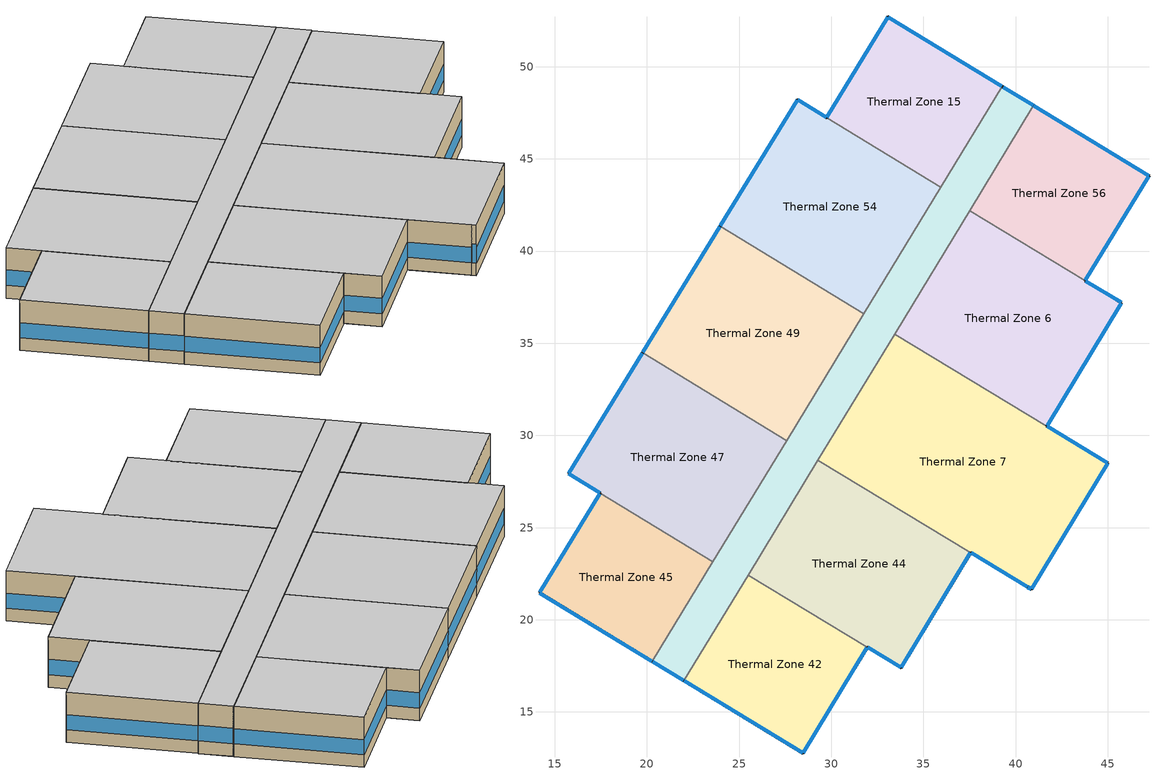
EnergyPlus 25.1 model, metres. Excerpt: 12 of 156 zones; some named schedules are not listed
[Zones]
Thermal Zone 15
 floor to Thermal Zone 40 (Typical Interior Floor): 33.08,52.7 39.27,48.94 35.94,43.46 29.76,47.25 z6.1
 wall outside (Surface 275 c tbd): 39.27,48.94 33.08,52.7 z6.1:9.15
 wall outside (Surface 278 c tbd): 33.08,52.7 29.76,47.25 z6.1:9.15
 wall to Thermal Zone 43 (Typical Interior Wall): 35.94,43.46 39.27,48.94 z6.1:9.15
 wall to Thermal Zone 54 (Typical Interior Wall): 29.76,47.25 35.94,43.46 z6.1:9.15
 window (Customized Fenestration: u=3.36): 39.24,48.95 33.1,52.69 / 33.06,52.68 29.77,47.27 z6.86:7.78
 ceiling to Thermal Zone 64 (Typical Interior Ceiling): 35.94,43.46 39.27,48.94 33.08,52.7 29.76,47.25 z9.15
Thermal Zone 42
 floor to Thermal Zone 9 (Typical Interior Floor): 25.49,22.42 31.96,18.51 31.95,18.49 28.47,12.77 22.01,16.7 z6.1
 wall outside (Surface 188 c tbd): 31.95,18.49 31.96,18.51 z6.1:9.15
 wall outside (Surface 189 c tbd): 28.47,12.77 31.95,18.49 z6.1:9.15
 wall outside (Surface 190 c tbd): 22.01,16.7 28.47,12.77 z6.1:9.15
 wall to Thermal Zone 43 (Typical Interior Wall): 25.49,22.42 22.01,16.7 z6.1:9.15
 wall to Thermal Zone 44 (Typical Interior Wall): 31.96,18.51 25.49,22.42 z6.1:9.15
 window (Customized Fenestration: u=3.36): 28.48,12.79 31.94,18.47 / 22.03,16.69 28.45,12.78 z6.86:7.78
 ceiling to Thermal Zone 57 (Typical Interior Ceiling): 28.47,12.77 31.95,18.49 31.96,18.51 25.49,22.42 22.01,16.7 z9.15
Thermal Zone 43
 floor to Thermal Zone 22 (Typical Interior Floor): 39.27,48.94 40.98,47.9 33.52,35.63 33.52,35.64 33.44,35.5 22.01,16.7 20.3,17.74 z6.1
 wall outside (Surface 199 c tbd): 39.31,48.91 39.27,48.94 z6.1:9.15
 wall outside (Surface 200 c tbd): 40.98,47.9 39.31,48.91 z6.1:9.15
 wall outside (AQ_MURB_2024_MURB  Wall 1950 1980 6A (R 0.8x Solar 0.8x Therm 0.8x)): 40.97,47.89 40.98,47.9 z6.1:9.15
 wall outside (Surface 209 c tbd): 20.3,17.74 22.01,16.7 z6.1:9.15
 wall to Thermal Zone 47 (Typical Interior Wall): 27.58,29.72 23.58,23.14 z6.1:9.15
 wall to Thermal Zone 49 (Typical Interior Wall): 31.76,36.59 27.58,29.72 z6.1:9.15
 wall to Thermal Zone 54 (Typical Interior Wall): 35.94,43.46 31.76,36.59 z6.1:9.15
 wall to Thermal Zone 56 (Typical Interior Wall): 37.51,42.2 40.97,47.89 z6.1:9.15
 wall to Thermal Zone 6 (Typical Interior Wall): 33.52,35.63 37.51,42.2 z6.1:9.15
 wall to Thermal Zone 53 (Typical Interior Wall): 33.44,35.5 33.52,35.64 33.52,35.63 z6.1:9.15
 wall to Thermal Zone 7 (Typical Interior Wall): 29.28,28.65 33.44,35.5 z6.1:9.15
 wall to Thermal Zone 44 (Typical Interior Wall): 25.49,22.42 29.28,28.65 z6.1:9.15
 wall to Thermal Zone 45 (Typical Interior Wall): 23.58,23.14 20.3,17.74 z6.1:9.15
 window (Customized Fenestration: u=3.36): 40.95,47.91 39.33,48.9 / 20.32,17.73 21.99,16.71 z6.86:7.8
 ceiling to Thermal Zone 58 (Typical Interior Ceiling): 22.01,16.7 33.44,35.5 33.52,35.64 33.52,35.63 40.98,47.9 39.27,48.94 20.3,17.74 z9.15
Thermal Zone 44
 floor to Thermal Zone 23 (Typical Interior Floor): 29.28,28.65 37.56,23.65 33.79,17.41 25.49,22.42 z6.1
 wall outside (Surface 216 c tbd): 33.79,17.41 37.56,23.65 z6.1:9.15
 wall outside (Surface 217 c tbd): 31.96,18.51 33.79,17.41 z6.1:9.15
 wall to Thermal Zone 7 (Typical Interior Wall): 37.56,23.65 29.28,28.65 z6.1:9.15
 window (Customized Fenestration: u=3.36): 33.81,17.43 37.55,23.63 z6.86:7.78; 31.98,18.5 33.77,17.42 z6.86:7.8
 ceiling to Thermal Zone 31 (Typical Interior Ceiling): 33.79,17.41 37.56,23.65 29.28,28.65 25.49,22.42 z9.15
Thermal Zone 45
 floor to Thermal Zone 27 (Typical Interior Floor): 17.47,26.88 23.58,23.14 20.3,17.74 14.18,21.46 17.46,26.86 z6.1
 wall outside (AQ_MURB_2024_MURB  Wall 1950 1980 6A (R 0.8x Solar 0.8x Therm 0.8x)): 17.47,26.88 17.46,26.86 z6.1:9.15
 wall outside (Surface 223 c tbd): 14.18,21.46 20.3,17.74 z6.1:9.15
 wall outside (Surface 224 c tbd): 17.46,26.86 14.18,21.46 z6.1:9.15
 wall to Thermal Zone 47 (Typical Interior Wall): 23.58,23.14 17.47,26.88 z6.1:9.15
 window (Customized Fenestration: u=3.36): 14.2,21.45 20.28,17.75 / 17.44,26.84 14.19,21.48 z6.86:7.78
 ceiling to Thermal Zone 37 (Typical Interior Ceiling): 20.3,17.74 23.58,23.14 17.47,26.88 17.46,26.86 14.18,21.46 z9.15
Thermal Zone 47
 floor to Thermal Zone 32 (Typical Interior Floor): 19.77,34.49 27.58,29.72 23.58,23.14 15.75,27.92 z6.1
 wall outside (Surface 236 c tbd): 15.75,27.92 17.47,26.88 z6.1:9.15
 wall outside (Surface 237 c tbd): 19.77,34.49 15.75,27.92 z6.1:9.15
 wall to Thermal Zone 49 (Typical Interior Wall): 27.58,29.72 19.77,34.49 z6.1:9.15
 window (Customized Fenestration: u=3.36): 15.78,27.91 17.45,26.89 z6.86:7.8; 19.76,34.47 15.77,27.94 z6.86:7.78
 ceiling to Thermal Zone 36 (Typical Interior Ceiling): 23.58,23.14 27.58,29.72 19.77,34.49 15.75,27.92 z9.15
Thermal Zone 49
 floor to Thermal Zone 33 (Typical Interior Floor): 23.97,41.36 31.76,36.59 27.58,29.72 19.77,34.49 z6.1
 wall outside (Surface 244 c tbd): 23.97,41.36 19.77,34.49 z6.1:9.15
 wall to Thermal Zone 54 (Typical Interior Wall): 31.76,36.59 23.97,41.36 z6.1:9.15
 window (Customized Fenestration: u=3.36): 23.96,41.33 19.79,34.52 z6.86:7.78
 ceiling to Thermal Zone 60 (Typical Interior Ceiling): 27.58,29.72 31.76,36.59 23.97,41.36 19.77,34.49 z9.15
Thermal Zone 53
 floor to Thermal Zone 35 (Typical Interior Floor): 33.52,35.64 33.52,35.63 33.44,35.5 z6.1
 wall to Thermal Zone 6 (Typical Interior Wall): 33.44,35.5 33.52,35.63 z6.1:9.15
 ceiling to Thermal Zone 62 (Typical Interior Ceiling): 33.44,35.5 33.52,35.63 33.52,35.64 z9.15
Thermal Zone 54
 floor to Thermal Zone 38 (Typical Interior Floor): 28.17,48.22 35.94,43.46 31.76,36.59 23.97,41.36 z6.1
 wall outside (Surface 265 c tbd): 28.17,48.22 23.97,41.36 z6.1:9.15
 wall outside (Surface 266 c tbd): 29.76,47.25 28.17,48.22 z6.1:9.15
 window (Customized Fenestration: u=3.36): 28.15,48.2 23.98,41.38 z6.86:7.78; 29.73,47.26 28.19,48.2 z6.86:7.8
 ceiling to Thermal Zone 12 (Typical Interior Ceiling): 31.76,36.59 35.94,43.46 28.17,48.22 23.97,41.36 z9.15
Thermal Zone 56
 floor to Thermal Zone 26 (Typical Interior Floor): 40.97,47.89 47.24,44.07 43.78,38.39 37.51,42.2 z6.1
 wall outside (Surface 271 c tbd): 47.24,44.07 40.97,47.89 z6.1:9.15
 wall outside (Surface 272 c tbd): 43.78,38.39 47.24,44.07 z6.1:9.15
 wall to Thermal Zone 6 (Typical Interior Wall): 37.51,42.2 43.78,38.39 z6.1:9.15
 window (Customized Fenestration: u=3.36): 47.22,44.09 40.99,47.87 / 43.79,38.41 47.23,44.05 z6.86:7.78
 ceiling to Thermal Zone 63 (Typical Interior Ceiling): 43.78,38.39 47.24,44.07 40.97,47.89 37.51,42.2 z9.15
Thermal Zone 6
 floor to Thermal Zone 34 (Typical Interior Floor): 37.51,42.2 43.78,38.39 45.74,37.2 41.7,30.51 33.44,35.5 z6.1
 wall outside (Surface 249 c tbd): 45.74,37.2 43.78,38.39 z6.1:9.15
 wall outside (Surface 250 c tbd): 41.7,30.51 45.74,37.2 z6.1:9.15
 wall to Thermal Zone 7 (Typical Interior Wall): 33.44,35.5 41.7,30.51 z6.1:9.15
 window (Customized Fenestration: u=3.36): 45.72,37.21 43.8,38.37 z6.86:7.8; 41.72,30.53 45.73,37.18 z6.86:7.78
 ceiling to Thermal Zone 55 (Typical Interior Ceiling): 41.7,30.51 45.74,37.2 43.78,38.39 37.51,42.2 33.44,35.5 z9.15
Thermal Zone 7
 floor to Thermal Zone 28 (Typical Interior Floor): 33.44,35.5 45,28.52 40.86,21.66 29.28,28.65 z6.1
 wall outside (Surface 230 c tbd): 45,28.52 41.7,30.51 z6.1:9.15
 wall outside (Surface 231 c tbd): 40.86,21.66 45,28.52 z6.1:9.15
 wall outside (Surface 232 c tbd): 40.64,21.79 40.86,21.66 z6.1:9.15
 wall outside (Surface 233 c tbd): 37.56,23.65 40.64,21.79 z6.1:9.15
 window (Customized Fenestration: u=3.36): 44.98,28.53 41.72,30.5 / 37.58,23.64 40.62,21.8 z6.86:7.79; 40.88,21.68 44.99,28.49 z6.86:7.78; 40.67,21.78 40.84,21.67 z6.86:8
 ceiling to Thermal Zone 59 (Typical Interior Ceiling): 40.86,21.66 45,28.52 33.44,35.5 29.28,28.65 z9.15
[Building]
Building 1
[Site:Location]
Montreal-Trudeau Intl AP: Latitude {deg}=45.4706; Longitude {deg}=-73.7408; Time Zone {hr}=-5; Elevation {m}=36; Keep Site Location Information=No
[SizingPeriod:DesignDay] Day of Month=21; Dry-Bulb Temperature Range Modifier Type=DefaultMultipliers; Barometric Pressure {Pa}=100893; Rain Indicator=No; Snow Indicator=No; Daylight Saving Time Indicator=No; Begin Environment Reset Mode=FullResetAtBeginEnvironment
Name | Month | Day Type | Maximum Dry-Bulb Temperature {C} | Daily Dry-Bulb Temperature Range {deltaC} | Humidity Condition Type | Wetbulb or DewPoint at Maximum Dry-Bulb {C} | Wind Speed {m/s} | Wind Direction {deg} | Solar Model Indicator | ASHRAE Clear Sky Optical Depth for Beam Irradiance (taub) | ASHRAE Clear Sky Optical Depth for Diffuse Irradiance (taud) | Enthalpy at Maximum Dry-Bulb {J/kg} | Sky Clearness
Montreal Int'l Ann Clg .4% Condns DB=>MWB | 7 | SummerDesignDay | 30 | 9.3 | Wetbulb | 22.1 | 4.9 | 220 | ASHRAETau | 0.465 | 1.966
Montreal Int'l Ann Clg .4% Condns DP=>MDB | 7 | SummerDesignDay | 26 | 9.3 | Dewpoint | 21.6 | 4.9 | 220 | ASHRAETau | 0.465 | 1.966
Montreal Int'l Ann Clg .4% Condns Enth=>MDB | 7 | SummerDesignDay | 28.1 | 9.3 | Enthalpy |  | 4.9 | 220 | ASHRAETau | 0.465 | 1.966 | 69300
Montreal Int'l Ann Clg .4% Condns WB=>MDB | 7 | SummerDesignDay | 28.1 | 9.3 | Wetbulb | 23.2 | 4.9 | 220 | ASHRAETau | 0.465 | 1.966
Montreal Int'l Ann Clg 1% Condns DB=>MWB | 7 | SummerDesignDay | 28.5 | 9.3 | Wetbulb | 21.1 | 4.9 | 220 | ASHRAETau | 0.465 | 1.966
Montreal Int'l Ann Clg 1% Condns DP=>MDB | 7 | SummerDesignDay | 25.2 | 9.3 | Dewpoint | 20.7 | 4.9 | 220 | ASHRAETau | 0.465 | 1.966
Montreal Int'l Ann Clg 1% Condns Enth=>MDB | 7 | SummerDesignDay | 26.7 | 9.3 | Enthalpy |  | 4.9 | 220 | ASHRAETau | 0.465 | 1.966 | 65500
Montreal Int'l Ann Clg 1% Condns WB=>MDB | 7 | SummerDesignDay | 26.6 | 9.3 | Wetbulb | 22.2 | 4.9 | 220 | ASHRAETau | 0.465 | 1.966
Montreal Int'l Ann Clg 2% Condns DB=>MWB | 7 | SummerDesignDay | 27.1 | 9.3 | Wetbulb | 20.2 | 4.9 | 220 | ASHRAETau | 0.465 | 1.966
Montreal Int'l Ann Clg 2% Condns DP=>MDB | 7 | SummerDesignDay | 24.2 | 9.3 | Dewpoint | 19.8 | 4.9 | 220 | ASHRAETau | 0.465 | 1.966
Montreal Int'l Ann Clg 2% Condns Enth=>MDB | 7 | SummerDesignDay | 25.6 | 9.3 | Enthalpy |  | 4.9 | 220 | ASHRAETau | 0.465 | 1.966 | 62300
Montreal Int'l Ann Clg 2% Condns WB=>MDB | 7 | SummerDesignDay | 25.6 | 9.3 | Wetbulb | 21.4 | 4.9 | 220 | ASHRAETau | 0.465 | 1.966
Montreal Int'l Ann Htg 99% Condns DB | 1 | WinterDesignDay | -21.1 | 0 | Wetbulb | -21.1 | 3.9 | 260 | ASHRAEClearSky |  |  |  | 0
Montreal Int'l Ann Htg 99.6% Condns DB | 1 | WinterDesignDay | -23.7 | 0 | Wetbulb | -23.7 | 3.9 | 260 | ASHRAEClearSky |  |  |  | 0
Montreal Int'l Ann Htg Wind 99% Condns WS=>MCDB | 1 | WinterDesignDay | -7.9 | 0 | Wetbulb | -7.9 | 11.5 | 260 | ASHRAEClearSky |  |  |  | 0
Montreal Int'l Ann Htg Wind 99.6% Condns WS=>MCDB | 1 | WinterDesignDay | -5.3 | 0 | Wetbulb | -5.3 | 12.9 | 260 | ASHRAEClearSky |  |  |  | 0
Montreal Int'l Ann Hum_n 99% Condns DP=>MCDB | 1 | WinterDesignDay | -20.6 | 0 | Dewpoint | -27.9 | 3.9 | 260 | ASHRAEClearSky |  |  |  | 0
Montreal Int'l Ann Hum_n 99.6% Condns DP=>MCDB | 1 | WinterDesignDay | -23 | 0 | Dewpoint | -30.5 | 3.9 | 260 | ASHRAEClearSky |  |  |  | 0
[Material] Thermal Absorptance=0.9
Name | Roughness | Thickness {m} | Conductivity {W/m-K} | Density {kg/m3} | Specific Heat {J/kg-K} | Solar Absorptance | Visible Absorptance
100mm Normalweight concrete floor | MediumRough | 0.1016 | 2.31045 | 2322 | 832.557 | 0.7 | 0.7
AQNC2024expanded polystyrene type I 10 cm (R 0.8x Solar 0.8x Therm 0.8x) | MediumRough | 0.08 | 0.0385 | 12 | 1500 | 0.7 | 0.7
G01 13mm gypsum board | Smooth | 0.0127 | 0.160031 | 800.001 | 1090.73 | 0.7 | 0.5
G05 25mm wood 1 | MediumSmooth | 0.0254 | 0.15 | 608 | 1630 | 0.5 | 0.5
Generic Brick (R 0.8x Solar 0.8x Therm 0.8x) | MediumRough | 0.08 | 0.9 | 1536 | 790 | 0.52 | 0.65
Generic Gypsum Board (R 0.8x Solar 0.8x Therm 0.8x) | MediumSmooth | 0.01016 | 0.16 | 640 | 1090 | 0.5 | 0.5
Generic Wall Air Gap (R 0.8x Solar 0.8x Therm 0.8x) | Smooth | 0.08 | 0.667 | 1.024 | 1000 | 0.7 | 0.7
Surface 188 m tbd | MediumRough | 0.08 | 0.815077 | 12 | 1500 | 0.7 | 0.7
Surface 189 m tbd | MediumRough | 0.08 | 0.0907168 | 12 | 1500 | 0.7 | 0.7
Surface 190 m tbd | MediumRough | 0.08 | 0.0898837 | 12 | 1500 | 0.7 | 0.7
Surface 199 m tbd | MediumRough | 0.08 | 0.0516148 | 12 | 1500 | 0.7 | 0.7
Surface 200 m tbd | MediumRough | 0.08 | 0.0954185 | 12 | 1500 | 0.7 | 0.7
Surface 209 m tbd | MediumRough | 0.08 | 0.0951114 | 12 | 1500 | 0.7 | 0.7
Surface 216 m tbd | MediumRough | 0.08 | 0.0936479 | 12 | 1500 | 0.7 | 0.7
Surface 217 m tbd | MediumRough | 0.08 | 0.118358 | 12 | 1500 | 0.7 | 0.7
Surface 223 m tbd | MediumRough | 0.08 | 0.0902415 | 12 | 1500 | 0.7 | 0.7
Surface 224 m tbd | MediumRough | 0.08 | 0.0911548 | 12 | 1500 | 0.7 | 0.7
Surface 230 m tbd | MediumRough | 0.08 | 0.10277 | 12 | 1500 | 0.7 | 0.7
Surface 231 m tbd | MediumRough | 0.08 | 0.0927336 | 12 | 1500 | 0.7 | 0.7
Surface 232 m tbd | MediumRough | 0.08 | 0.296816 | 12 | 1500 | 0.7 | 0.7
Surface 233 m tbd | MediumRough | 0.08 | 0.0969997 | 12 | 1500 | 0.7 | 0.7
Surface 236 m tbd | MediumRough | 0.08 | 0.107869 | 12 | 1500 | 0.7 | 0.7
Surface 237 m tbd | MediumRough | 0.08 | 0.0897673 | 12 | 1500 | 0.7 | 0.7
Surface 244 m tbd | MediumRough | 0.08 | 0.086302 | 12 | 1500 | 0.7 | 0.7
Surface 249 m tbd | MediumRough | 0.08 | 0.116001 | 12 | 1500 | 0.7 | 0.7
Surface 250 m tbd | MediumRough | 0.08 | 0.0929629 | 12 | 1500 | 0.7 | 0.7
Surface 265 m tbd | MediumRough | 0.08 | 0.0894989 | 12 | 1500 | 0.7 | 0.7
Surface 266 m tbd | MediumRough | 0.08 | 0.123625 | 12 | 1500 | 0.7 | 0.7
Surface 271 m tbd | MediumRough | 0.08 | 0.0900821 | 12 | 1500 | 0.7 | 0.7
Surface 272 m tbd | MediumRough | 0.08 | 0.0946227 | 12 | 1500 | 0.7 | 0.7
Surface 275 m tbd | MediumRough | 0.08 | 0.0901647 | 12 | 1500 | 0.7 | 0.7
Surface 278 m tbd | MediumRough | 0.08 | 0.095095 | 12 | 1500 | 0.7 | 0.7
[Material:NoMass]
CP02 CARPET PAD 1: Roughness=Smooth; Thermal Resistance {m2-K/W}=0.21648; Thermal Absorptance=0.9; Solar Absorptance=0.7; Visible Absorptance=0.8
[WindowMaterial:SimpleGlazingSystem]
Fenestration U=3.32 0.66 1: U-Factor {W/m2-K}=3.32; Solar Heat Gain Coefficient=0.66; Visible Transmittance=0.21
[Construction]
AQ_MURB_2024_MURB  Wall 1950 1980 6A (R 0.8x Solar 0.8x Therm 0.8x): Generic Brick (R 0.8x Solar 0.8x Therm 0.8x), AQNC2024expanded polystyrene type I 10 cm (R 0.8x Solar 0.8x Therm 0.8x), Generic Wall Air Gap (R 0.8x Solar 0.8x Therm 0.8x), Generic Gypsum Board (R 0.8x Solar 0.8x Therm 0.8x)
Customized Fenestration: u=3.36: Fenestration U=3.32 0.66 1
Surface 188 c tbd: Generic Brick (R 0.8x Solar 0.8x Therm 0.8x), Surface 188 m tbd, Generic Wall Air Gap (R 0.8x Solar 0.8x Therm 0.8x), Generic Gypsum Board (R 0.8x Solar 0.8x Therm 0.8x)
Surface 189 c tbd: Generic Brick (R 0.8x Solar 0.8x Therm 0.8x), Surface 189 m tbd, Generic Wall Air Gap (R 0.8x Solar 0.8x Therm 0.8x), Generic Gypsum Board (R 0.8x Solar 0.8x Therm 0.8x)
Surface 190 c tbd: Generic Brick (R 0.8x Solar 0.8x Therm 0.8x), Surface 190 m tbd, Generic Wall Air Gap (R 0.8x Solar 0.8x Therm 0.8x), Generic Gypsum Board (R 0.8x Solar 0.8x Therm 0.8x)
Surface 199 c tbd: Generic Brick (R 0.8x Solar 0.8x Therm 0.8x), Surface 199 m tbd, Generic Wall Air Gap (R 0.8x Solar 0.8x Therm 0.8x), Generic Gypsum Board (R 0.8x Solar 0.8x Therm 0.8x)
Surface 200 c tbd: Generic Brick (R 0.8x Solar 0.8x Therm 0.8x), Surface 200 m tbd, Generic Wall Air Gap (R 0.8x Solar 0.8x Therm 0.8x), Generic Gypsum Board (R 0.8x Solar 0.8x Therm 0.8x)
Surface 209 c tbd: Generic Brick (R 0.8x Solar 0.8x Therm 0.8x), Surface 209 m tbd, Generic Wall Air Gap (R 0.8x Solar 0.8x Therm 0.8x), Generic Gypsum Board (R 0.8x Solar 0.8x Therm 0.8x)
Surface 216 c tbd: Generic Brick (R 0.8x Solar 0.8x Therm 0.8x), Surface 216 m tbd, Generic Wall Air Gap (R 0.8x Solar 0.8x Therm 0.8x), Generic Gypsum Board (R 0.8x Solar 0.8x Therm 0.8x)
Surface 217 c tbd: Generic Brick (R 0.8x Solar 0.8x Therm 0.8x), Surface 217 m tbd, Generic Wall Air Gap (R 0.8x Solar 0.8x Therm 0.8x), Generic Gypsum Board (R 0.8x Solar 0.8x Therm 0.8x)
Surface 223 c tbd: Generic Brick (R 0.8x Solar 0.8x Therm 0.8x), Surface 223 m tbd, Generic Wall Air Gap (R 0.8x Solar 0.8x Therm 0.8x), Generic Gypsum Board (R 0.8x Solar 0.8x Therm 0.8x)
Surface 224 c tbd: Generic Brick (R 0.8x Solar 0.8x Therm 0.8x), Surface 224 m tbd, Generic Wall Air Gap (R 0.8x Solar 0.8x Therm 0.8x), Generic Gypsum Board (R 0.8x Solar 0.8x Therm 0.8x)
Surface 230 c tbd: Generic Brick (R 0.8x Solar 0.8x Therm 0.8x), Surface 230 m tbd, Generic Wall Air Gap (R 0.8x Solar 0.8x Therm 0.8x), Generic Gypsum Board (R 0.8x Solar 0.8x Therm 0.8x)
Surface 231 c tbd: Generic Brick (R 0.8x Solar 0.8x Therm 0.8x), Surface 231 m tbd, Generic Wall Air Gap (R 0.8x Solar 0.8x Therm 0.8x), Generic Gypsum Board (R 0.8x Solar 0.8x Therm 0.8x)
Surface 232 c tbd: Generic Brick (R 0.8x Solar 0.8x Therm 0.8x), Surface 232 m tbd, Generic Wall Air Gap (R 0.8x Solar 0.8x Therm 0.8x), Generic Gypsum Board (R 0.8x Solar 0.8x Therm 0.8x)
Surface 233 c tbd: Generic Brick (R 0.8x Solar 0.8x Therm 0.8x), Surface 233 m tbd, Generic Wall Air Gap (R 0.8x Solar 0.8x Therm 0.8x), Generic Gypsum Board (R 0.8x Solar 0.8x Therm 0.8x)
Surface 236 c tbd: Generic Brick (R 0.8x Solar 0.8x Therm 0.8x), Surface 236 m tbd, Generic Wall Air Gap (R 0.8x Solar 0.8x Therm 0.8x), Generic Gypsum Board (R 0.8x Solar 0.8x Therm 0.8x)
Surface 237 c tbd: Generic Brick (R 0.8x Solar 0.8x Therm 0.8x), Surface 237 m tbd, Generic Wall Air Gap (R 0.8x Solar 0.8x Therm 0.8x), Generic Gypsum Board (R 0.8x Solar 0.8x Therm 0.8x)
Surface 244 c tbd: Generic Brick (R 0.8x Solar 0.8x Therm 0.8x), Surface 244 m tbd, Generic Wall Air Gap (R 0.8x Solar 0.8x Therm 0.8x), Generic Gypsum Board (R 0.8x Solar 0.8x Therm 0.8x)
Surface 249 c tbd: Generic Brick (R 0.8x Solar 0.8x Therm 0.8x), Surface 249 m tbd, Generic Wall Air Gap (R 0.8x Solar 0.8x Therm 0.8x), Generic Gypsum Board (R 0.8x Solar 0.8x Therm 0.8x)
Surface 250 c tbd: Generic Brick (R 0.8x Solar 0.8x Therm 0.8x), Surface 250 m tbd, Generic Wall Air Gap (R 0.8x Solar 0.8x Therm 0.8x), Generic Gypsum Board (R 0.8x Solar 0.8x Therm 0.8x)
Surface 265 c tbd: Generic Brick (R 0.8x Solar 0.8x Therm 0.8x), Surface 265 m tbd, Generic Wall Air Gap (R 0.8x Solar 0.8x Therm 0.8x), Generic Gypsum Board (R 0.8x Solar 0.8x Therm 0.8x)
Surface 266 c tbd: Generic Brick (R 0.8x Solar 0.8x Therm 0.8x), Surface 266 m tbd, Generic Wall Air Gap (R 0.8x Solar 0.8x Therm 0.8x), Generic Gypsum Board (R 0.8x Solar 0.8x Therm 0.8x)
Surface 271 c tbd: Generic Brick (R 0.8x Solar 0.8x Therm 0.8x), Surface 271 m tbd, Generic Wall Air Gap (R 0.8x Solar 0.8x Therm 0.8x), Generic Gypsum Board (R 0.8x Solar 0.8x Therm 0.8x)
Surface 272 c tbd: Generic Brick (R 0.8x Solar 0.8x Therm 0.8x), Surface 272 m tbd, Generic Wall Air Gap (R 0.8x Solar 0.8x Therm 0.8x), Generic Gypsum Board (R 0.8x Solar 0.8x Therm 0.8x)
Surface 275 c tbd: Generic Brick (R 0.8x Solar 0.8x Therm 0.8x), Surface 275 m tbd, Generic Wall Air Gap (R 0.8x Solar 0.8x Therm 0.8x), Generic Gypsum Board (R 0.8x Solar 0.8x Therm 0.8x)
Surface 278 c tbd: Generic Brick (R 0.8x Solar 0.8x Therm 0.8x), Surface 278 m tbd, Generic Wall Air Gap (R 0.8x Solar 0.8x Therm 0.8x), Generic Gypsum Board (R 0.8x Solar 0.8x Therm 0.8x)
Typical Interior Ceiling: CP02 CARPET PAD 1, 100mm Normalweight concrete floor
Typical Interior Floor: 100mm Normalweight concrete floor, CP02 CARPET PAD 1
Typical Interior Partition 4: G05 25mm wood 1
Typical Interior Wall: G01 13mm gypsum board, G01 13mm gypsum board
[Zone] Multiplier=1; Part of Total Floor Area=Yes
Thermal Zone 15; Thermal Zone 42; Thermal Zone 43; Thermal Zone 44; Thermal Zone 45; Thermal Zone 47; Thermal Zone 49; Thermal Zone 53; Thermal Zone 54; Thermal Zone 56; Thermal Zone 6; Thermal Zone 7
[Space]
Name | Zone | Space Type
Space 312 | Thermal Zone 15 | MURB small
Space 301 | Thermal Zone 42 | MURB small
Space 302 | Thermal Zone 43 | MURB lobby
Space 303 | Thermal Zone 44 | MURB small
Space 304 | Thermal Zone 45 | MURB small
Space 306 | Thermal Zone 47 | MURB small
Space 307 | Thermal Zone 49 | MURB small
Space 309 | Thermal Zone 53 | MURB small
Space 310 | Thermal Zone 54 | MURB small
Space 311 | Thermal Zone 56 | MURB small
Space 308 | Thermal Zone 6 | MURB small
Space 305 | Thermal Zone 7 | MURB small
[SpaceList]
MURB small: Space 1112, Space 211, Space 204, Space 505, Space 911, Space 110, Space 1204, Space 407, Space 405, Space 607, Space 501, Space 308, Space 305, Space 101, Space 201, Space 410, Space 112, Space 104, Space 511, Space 103, Space 105, Space 106, Space 312, Space 109, Space 107, Space 108, Space 111, Space 203, Space 205, Space 812, Space 403, Space 206, Space 207, Space 208, Space 209, Space 406, Space 404, Space 210, Space 809, Space 212, Space 807, Space 301, Space 1005, Space 303, Space 304, Space 508, Space 306, Space 504, Space 307, Space 1105, Space 509, Space 908, Space 309, Space 310, Space 408, Space 311, Space 401, Space 409, Space 411, Space 412, Space 503, Space 506, Space 507, Space 1208, Space 510, Space 512, Space 601, Space 603, Space 604, Space 605, Space 606, Space 608, Space 609, Space 610, Space 611, Space 612, Space 701, Space 703, Space 704, Space 705, Space 907, Space 706, Space 901, Space 712, Space 707, Space 708, Space 709, Space 710, Space 711, Space 801, Space 1206, Space 803, Space 804, Space 1001, Space 805, Space 806, Space 808, Space 810, Space 811, Space 903, Space 1008, Space 904, Space 905, Space 906, Space 909, Space 910, Space 912, Space 1010, Space 1003, Space 1004, Space 1006, Space 1007, Space 1009, Space 1011, Space 1012, Space 1101, Space 1103, Space 1104, Space 1106, Space 1305, Space 1107, Space 1108, Space 1109, Space 1110, Space 1111, Space 1201, Space 1203, Space 1205, Space 1207, Space 1209, Space 1210, Space 1211, Space 1212, Space 1301, Space 1303, Space 1304, Space 1306, Space 1307, Space 1308, Space 1309, Space 1310, Space 1311, Space 1312
MURB lobby: Space 202, Space 102, Space 302, Space 402, Space 1002, Space 502, Space 602, Space 702, Space 802, Space 902, Space 1102, Space 1202, Space 1302
[InternalMass] Construction=Typical Interior Partition 4
Name | Zone or ZoneList | Space or SpaceList | Surface Area {m2}
Space 308 Internal Mass 37 | Thermal Zone 6 | Space 308 | 150.941
Space 305 Internal Mass 37 | Thermal Zone 7 | Space 305 | 216.65
Space 312 Internal Mass 37 | Thermal Zone 15 | Space 312 | 92.7105
Space 301 Internal Mass 37 | Thermal Zone 42 | Space 301 | 101.472
Space 303 Internal Mass 37 | Thermal Zone 44 | Space 303 | 141.361
Space 304 Internal Mass 37 | Thermal Zone 45 | Space 304 | 90.6537
Space 306 Internal Mass 37 | Thermal Zone 47 | Space 306 | 141.145
Space 307 Internal Mass 37 | Thermal Zone 49 | Space 307 | 147.07
Space 309 Internal Mass 37 | Thermal Zone 53 | Space 309 | 0.000395886
Space 310 Internal Mass 37 | Thermal Zone 54 | Space 310 | 146.73
Space 311 Internal Mass 37 | Thermal Zone 56 | Space 311 | 97.6855
Space 302 Internal Mass 33 | Thermal Zone 43 | Space 302 | 146.04
[Lights]
Lights 1: Zone or ZoneList or Space or SpaceList=MURB small; Schedule=Eclairageint; Design Level Calculation Method=LightingLevel; Lighting Level {W}=0; Fraction Replaceable=1
[People]
People 2: Zone or ZoneList or Space or SpaceList=MURB small; Number of People Schedule=MidriseApartment Apartment Occ; Number of People Calculation Method=People/Area; People per Floor Area {person/m2}=0.0283091; Fraction Radiant=0.3; Activity Level Schedule=MidriseApartment Activity
[ElectricEquipment] Zone or ZoneList or Space or SpaceList=MURB small; Design Level Calculation Method=EquipmentLevel
Name | Schedule | Design Level {W} | Fraction Latent | Fraction Radiant | Fraction Lost
Electric Equipment 11 10.0 percent reduction | Chaufeau | 847.44 | 0.1 | 0 | 0.9
Electric Equipment 12 10.0 percent reduction | Fourcuisiniere | 281.7 | 0.1 | 0.2 | 0.1
Electric Equipment 13 10.0 percent reduction | Congelateur | 15.705 | 0.1 | 0 | 0.9
Electric Equipment 14 10.0 percent reduction | Laveuse | 25.038 | 0 | 0.2 | 0.1
Electric Equipment 15 10.0 percent reduction | Lavevaisselle | 27.531 | 0.1 | 0.1 | 0.8
Electric Equipment 16 10.0 percent reduction | Refrigerateur | 105.102 | 0.1 | 0 | 0.9
Electric Equipment 17 10.0 percent reduction | Secheuse | 249.03 | 0 | 0.2 | 0.8
Electric Equipment 2 10.0 percent reduction | Autres | 666 |  | 0.2
[ZoneInfiltration:DesignFlowRate] Design Flow Rate Calculation Method=Flow/ExteriorArea; Flow Rate per Exterior Surface Area {m3/s-m2}=0.000578595; Constant Term Coefficient=0.107472; Temperature Term Coefficient=0.0119911; Velocity Term Coefficient=0; Velocity Squared Term Coefficient=0.0134792; Density Basis=Outdoor
Name | Zone or ZoneList or Space or SpaceList | Schedule
Space 312 HVAC Off Infiltration | Space 312 | Infiltration HVAC Off Schedule
Space 312 HVAC On Infiltration | Space 312 | Infiltration HVAC On Schedule
Space 301 HVAC Off Infiltration | Space 301 | Infiltration HVAC Off Schedule
Space 301 HVAC On Infiltration | Space 301 | Infiltration HVAC On Schedule
Space 302 HVAC Off Infiltration | Space 302 | Infiltration HVAC Off Schedule
Space 302 HVAC On Infiltration | Space 302 | Infiltration HVAC On Schedule
Space 303 HVAC Off Infiltration | Space 303 | Infiltration HVAC Off Schedule
Space 303 HVAC On Infiltration | Space 303 | Infiltration HVAC On Schedule
Space 304 HVAC Off Infiltration | Space 304 | Infiltration HVAC Off Schedule
Space 304 HVAC On Infiltration | Space 304 | Infiltration HVAC On Schedule
Space 306 HVAC Off Infiltration | Space 306 | Infiltration HVAC Off Schedule
Space 306 HVAC On Infiltration | Space 306 | Infiltration HVAC On Schedule
Space 307 HVAC Off Infiltration | Space 307 | Infiltration HVAC Off Schedule
Space 307 HVAC On Infiltration | Space 307 | Infiltration HVAC On Schedule
Space 310 HVAC Off Infiltration | Space 310 | Infiltration HVAC Off Schedule
Space 310 HVAC On Infiltration | Space 310 | Infiltration HVAC On Schedule
Space 311 HVAC Off Infiltration | Space 311 | Infiltration HVAC Off Schedule
Space 311 HVAC On Infiltration | Space 311 | Infiltration HVAC On Schedule
Space 308 HVAC Off Infiltration | Space 308 | Infiltration HVAC Off Schedule
Space 308 HVAC On Infiltration | Space 308 | Infiltration HVAC On Schedule
Space 305 HVAC Off Infiltration | Space 305 | Infiltration HVAC Off Schedule
Space 305 HVAC On Infiltration | Space 305 | Infiltration HVAC On Schedule
[ZoneControl:Thermostat] Temperature Difference Between Cutout And Setpoint {deltaC}=0
Name | Zone or ZoneList | Control Type Schedule | Control 1
Thermal Zone 15 Thermostat | Thermal Zone 15 | Thermal Zone 15 Thermostat Schedule | Thermostat Setpoint Dual Setpoint 46
Thermal Zone 42 Thermostat | Thermal Zone 42 | Thermal Zone 42 Thermostat Schedule | Thermostat Setpoint Dual Setpoint 112
Thermal Zone 43 Thermostat | Thermal Zone 43 | Thermal Zone 43 Thermostat Schedule | Thermostat Setpoint Dual Setpoint 98
Thermal Zone 44 Thermostat | Thermal Zone 44 | Thermal Zone 44 Thermostat Schedule | Thermostat Setpoint Dual Setpoint 110
Thermal Zone 45 Thermostat | Thermal Zone 45 | Thermal Zone 45 Thermostat Schedule | Thermostat Setpoint Dual Setpoint 99
Thermal Zone 47 Thermostat | Thermal Zone 47 | Thermal Zone 47 Thermostat Schedule | Thermostat Setpoint Dual Setpoint 94
Thermal Zone 49 Thermostat | Thermal Zone 49 | Thermal Zone 49 Thermostat Schedule | Thermostat Setpoint Dual Setpoint 90
Thermal Zone 53 Thermostat | Thermal Zone 53 | Thermal Zone 53 Thermostat Schedule | Thermostat Setpoint Dual Setpoint 100
Thermal Zone 54 Thermostat | Thermal Zone 54 | Thermal Zone 54 Thermostat Schedule | Thermostat Setpoint Dual Setpoint 101
Thermal Zone 56 Thermostat | Thermal Zone 56 | Thermal Zone 56 Thermostat Schedule | Thermostat Setpoint Dual Setpoint 102
Thermal Zone 6 Thermostat | Thermal Zone 6 | Thermal Zone 6 Thermostat Schedule | Thermostat Setpoint Dual Setpoint 55
Thermal Zone 7 Thermostat | Thermal Zone 7 | Thermal Zone 7 Thermostat Schedule | Thermostat Setpoint Dual Setpoint 57
[ThermostatSetpoint:DualSetpoint] Heating Setpoint Temperature Schedule=NECB-G-Thermostat Setpoint-Heating; Cooling Setpoint Temperature Schedule=NECB-G-Thermostat Setpoint-Cooling
Thermostat Setpoint Dual Setpoint 46; Thermostat Setpoint Dual Setpoint 112; Thermostat Setpoint Dual Setpoint 98; Thermostat Setpoint Dual Setpoint 110; Thermostat Setpoint Dual Setpoint 99; Thermostat Setpoint Dual Setpoint 94; Thermostat Setpoint Dual Setpoint 90; Thermostat Setpoint Dual Setpoint 100; Thermostat Setpoint Dual Setpoint 101; Thermostat Setpoint Dual Setpoint 102; Thermostat Setpoint Dual Setpoint 55; Thermostat Setpoint Dual Setpoint 57
[Coil:Heating:Electric] Availability Schedule=Always On Discrete hvac_library; Efficiency=1; Nominal Capacity {W}=1e-05
Cycling PTAC Elec Htg Coil 152; Cycling PTAC Elec Htg Coil 153; Cycling PTAC Elec Htg Coil 150; Cycling PTAC Elec Htg Coil 146; Cycling PTAC Elec Htg Coil 147; Cycling PTAC Elec Htg Coil 141; Cycling PTAC Elec Htg Coil 148; Cycling PTAC Elec Htg Coil 3; Cycling PTAC Elec Htg Coil 4; Cycling PTAC Elec Htg Coil 15; Cycling PTAC Elec Htg Coil 5; Cycling PTAC Elec Htg Coil 17; Cycling PTAC Elec Htg Coil 18; Cycling PTAC Elec Htg Coil 7; Cycling PTAC Elec Htg Coil 21; Cycling PTAC Elec Htg Coil 11; Cycling PTAC Elec Htg Coil 20; Cycling PTAC Elec Htg Coil 23; Cycling PTAC Elec Htg Coil 29; Cycling PTAC Elec Htg Coil 36; Cycling PTAC Elec Htg Coil 34; Cycling PTAC Elec Htg Coil 33; Cycling PTAC Elec Htg Coil 9; Cycling PTAC Elec Htg Coil 39; Cycling PTAC Elec Htg Coil 38; Cycling PTAC Elec Htg Coil 26; Cycling PTAC Elec Htg Coil 40; Cycling PTAC Elec Htg Coil 31; Cycling PTAC Elec Htg Coil 25; Cycling PTAC Elec Htg Coil 30; Cycling PTAC Elec Htg Coil 27; Cycling PTAC Elec Htg Coil 32; Cycling PTAC Elec Htg Coil 35; Cycling PTAC Elec Htg Coil 14; Cycling PTAC Elec Htg Coil 28; Cycling PTAC Elec Htg Coil 37; Cycling PTAC Elec Htg Coil 67; Cycling PTAC Elec Htg Coil 53; Cycling PTAC Elec Htg Coil 65; Cycling PTAC Elec Htg Coil 54; Cycling PTAC Elec Htg Coil 70; Cycling PTAC Elec Htg Coil 49; Cycling PTAC Elec Htg Coil 41; Cycling PTAC Elec Htg Coil 45; Cycling PTAC Elec Htg Coil 16; Cycling PTAC Elec Htg Coil 72; Cycling PTAC Elec Htg Coil 60; Cycling PTAC Elec Htg Coil 69; Cycling PTAC Elec Htg Coil 55; Cycling PTAC Elec Htg Coil 56; Cycling PTAC Elec Htg Coil 50; Cycling PTAC Elec Htg Coil 57; Cycling PTAC Elec Htg Coil 71; Cycling PTAC Elec Htg Coil 63; Cycling PTAC Elec Htg Coil 46; Cycling PTAC Elec Htg Coil 10; Cycling PTAC Elec Htg Coil 61; Cycling PTAC Elec Htg Coil 58; Cycling PTAC Elec Htg Coil 47; Cycling PTAC Elec Htg Coil 59; Cycling PTAC Elec Htg Coil 42; Cycling PTAC Elec Htg Coil 62; Cycling PTAC Elec Htg Coil 43; Cycling PTAC Elec Htg Coil 48; Cycling PTAC Elec Htg Coil 51; Cycling PTAC Elec Htg Coil 44; Cycling PTAC Elec Htg Coil 12; Cycling PTAC Elec Htg Coil 52; Cycling PTAC Elec Htg Coil 64; Cycling PTAC Elec Htg Coil 66; Cycling PTAC Elec Htg Coil 68; Cycling PTAC Elec Htg Coil 82; Cycling PTAC Elec Htg Coil 100; Cycling PTAC Elec Htg Coil 94; Cycling PTAC Elec Htg Coil 87; Cycling PTAC Elec Htg Coil 90; Cycling PTAC Elec Htg Coil 104; Cycling PTAC Elec Htg Coil 6; Cycling PTAC Elec Htg Coil 102; Cycling PTAC Elec Htg Coil 103; Cycling PTAC Elec Htg Coil 88; Cycling PTAC Elec Htg Coil 83; Cycling PTAC Elec Htg Coil 75; Cycling PTAC Elec Htg Coil 84; Cycling PTAC Elec Htg Coil 91; Cycling PTAC Elec Htg Coil 73; Cycling PTAC Elec Htg Coil 77; Cycling PTAC Elec Htg Coil 74; Cycling PTAC Elec Htg Coil 8; Cycling PTAC Elec Htg Coil 95; Cycling PTAC Elec Htg Coil 96; Cycling PTAC Elec Htg Coil 89; Cycling PTAC Elec Htg Coil 92; Cycling PTAC Elec Htg Coil 98; Cycling PTAC Elec Htg Coil 93; Cycling PTAC Elec Htg Coil 97; Cycling PTAC Elec Htg Coil 76; Cycling PTAC Elec Htg Coil 78; Cycling PTAC Elec Htg Coil 79
[Coil:Cooling:DX:SingleSpeed] Availability Schedule=Always On Discrete hvac_library; Gross Rated Total Cooling Capacity {W}=Autosize; Gross Rated Sensible Heat Ratio=Autosize; Gross Rated Cooling COP {W/W}=3; Rated Air Flow Rate {m3/s}=Autosize; Rated Evaporator Fan Power Per Volume Flow Rate 2017 {W/(m3/s)}=773.3; Rated Evaporator Fan Power Per Volume Flow Rate 2023 {W/(m3/s)}=934.4; Total Cooling Capacity Function of Temperature Curve=Curve Biquadratic 29; Total Cooling Capacity Function of Flow Fraction Curve=Curve Quadratic 35; Energy Input Ratio Function of Temperature Curve=Curve Biquadratic 30; Energy Input Ratio Function of Flow Fraction Curve=Curve Quadratic 36; Part Load Fraction Correlation Curve=Curve Quadratic 37; Minimum Outdoor Dry-Bulb Temperature for Compressor Operation {C}=-25; Nominal Time for Condensate Removal to Begin {s}=0; Ratio of Initial Moisture Evaporation Rate and Steady State Latent Capacity=0; Maximum Cycling Rate {cycles/hr}=0; Latent Capacity Time Constant {s}=0; Condenser Type=AirCooled; Evaporative Condenser Effectiveness=0; Evaporative Condenser Air Flow Rate {m3/s}=Autosize; Evaporative Condenser Pump Rated Power Consumption {W}=Autosize; Crankcase Heater Capacity {W}=0; Maximum Outdoor Dry-Bulb Temperature for Crankcase Heater Operation {C}=0; Basin Heater Capacity {W/K}=0; Basin Heater Setpoint Temperature {C}=10
Cycling Elec PTAC 1 Spd DX Clg Coil; Cycling Elec PTAC 1 Spd DX Clg Coil 24; Cycling Elec PTAC 1 Spd DX Clg Coil 99; Cycling Elec PTAC 1 Spd DX Clg Coil 80; Cycling Elec PTAC 1 Spd DX Clg Coil 101; Cycling Elec PTAC 1 Spd DX Clg Coil 81; Cycling Elec PTAC 1 Spd DX Clg Coil 85; Cycling Elec PTAC 1 Spd DX Clg Coil 86; Cycling Elec PTAC 1 Spd DX Clg Coil 114; Cycling Elec PTAC 1 Spd DX Clg Coil 135; Cycling Elec PTAC 1 Spd DX Clg Coil 112; Cycling Elec PTAC 1 Spd DX Clg Coil 122; Cycling Elec PTAC 1 Spd DX Clg Coil 22; Cycling Elec PTAC 1 Spd DX Clg Coil 115; Cycling Elec PTAC 1 Spd DX Clg Coil 125; Cycling Elec PTAC 1 Spd DX Clg Coil 106; Cycling Elec PTAC 1 Spd DX Clg Coil 123; Cycling Elec PTAC 1 Spd DX Clg Coil 129; Cycling Elec PTAC 1 Spd DX Clg Coil 107; Cycling Elec PTAC 1 Spd DX Clg Coil 124; Cycling Elec PTAC 1 Spd DX Clg Coil 136; Cycling Elec PTAC 1 Spd DX Clg Coil 126; Cycling Elec PTAC 1 Spd DX Clg Coil 131; Cycling Elec PTAC 1 Spd DX Clg Coil 19; Cycling Elec PTAC 1 Spd DX Clg Coil 116; Cycling Elec PTAC 1 Spd DX Clg Coil 108; Cycling Elec PTAC 1 Spd DX Clg Coil 117; Cycling Elec PTAC 1 Spd DX Clg Coil 118; Cycling Elec PTAC 1 Spd DX Clg Coil 119; Cycling Elec PTAC 1 Spd DX Clg Coil 132; Cycling Elec PTAC 1 Spd DX Clg Coil 127; Cycling Elec PTAC 1 Spd DX Clg Coil 113; Cycling Elec PTAC 1 Spd DX Clg Coil 133; Cycling Elec PTAC 1 Spd DX Clg Coil 128; Cycling Elec PTAC 1 Spd DX Clg Coil 13; Cycling Elec PTAC 1 Spd DX Clg Coil 109; Cycling Elec PTAC 1 Spd DX Clg Coil 110; Cycling Elec PTAC 1 Spd DX Clg Coil 130; Cycling Elec PTAC 1 Spd DX Clg Coil 111; Cycling Elec PTAC 1 Spd DX Clg Coil 120; Cycling Elec PTAC 1 Spd DX Clg Coil 121; Cycling Elec PTAC 1 Spd DX Clg Coil 134; Cycling Elec PTAC 1 Spd DX Clg Coil 105; Cycling Elec PTAC 1 Spd DX Clg Coil 155; Cycling Elec PTAC 1 Spd DX Clg Coil 154; Cycling Elec PTAC 1 Spd DX Clg Coil 2; Cycling Elec PTAC 1 Spd DX Clg Coil 137; Cycling Elec PTAC 1 Spd DX Clg Coil 142; Cycling Elec PTAC 1 Spd DX Clg Coil 139; Cycling Elec PTAC 1 Spd DX Clg Coil 143; Cycling Elec PTAC 1 Spd DX Clg Coil 140; Cycling Elec PTAC 1 Spd DX Clg Coil 138; Cycling Elec PTAC 1 Spd DX Clg Coil 145; Cycling Elec PTAC 1 Spd DX Clg Coil 144; Cycling Elec PTAC 1 Spd DX Clg Coil 149; Cycling Elec PTAC 1 Spd DX Clg Coil 151; Cycling Elec PTAC 1 Spd DX Clg Coil 1; Cycling Elec PTAC 1 Spd DX Clg Coil 152; Cycling Elec PTAC 1 Spd DX Clg Coil 153; Cycling Elec PTAC 1 Spd DX Clg Coil 150; Cycling Elec PTAC 1 Spd DX Clg Coil 146; Cycling Elec PTAC 1 Spd DX Clg Coil 147; Cycling Elec PTAC 1 Spd DX Clg Coil 141; Cycling Elec PTAC 1 Spd DX Clg Coil 148; Cycling Elec PTAC 1 Spd DX Clg Coil 3; Cycling Elec PTAC 1 Spd DX Clg Coil 4; Cycling Elec PTAC 1 Spd DX Clg Coil 15; Cycling Elec PTAC 1 Spd DX Clg Coil 5; Cycling Elec PTAC 1 Spd DX Clg Coil 17; Cycling Elec PTAC 1 Spd DX Clg Coil 18; Cycling Elec PTAC 1 Spd DX Clg Coil 7; Cycling Elec PTAC 1 Spd DX Clg Coil 21; Cycling Elec PTAC 1 Spd DX Clg Coil 11; Cycling Elec PTAC 1 Spd DX Clg Coil 20; Cycling Elec PTAC 1 Spd DX Clg Coil 23; Cycling Elec PTAC 1 Spd DX Clg Coil 29; Cycling Elec PTAC 1 Spd DX Clg Coil 36; Cycling Elec PTAC 1 Spd DX Clg Coil 34; Cycling Elec PTAC 1 Spd DX Clg Coil 33; Cycling Elec PTAC 1 Spd DX Clg Coil 9; Cycling Elec PTAC 1 Spd DX Clg Coil 39; Cycling Elec PTAC 1 Spd DX Clg Coil 38; Cycling Elec PTAC 1 Spd DX Clg Coil 26; Cycling Elec PTAC 1 Spd DX Clg Coil 40; Cycling Elec PTAC 1 Spd DX Clg Coil 31; Cycling Elec PTAC 1 Spd DX Clg Coil 25; Cycling Elec PTAC 1 Spd DX Clg Coil 30; Cycling Elec PTAC 1 Spd DX Clg Coil 27; Cycling Elec PTAC 1 Spd DX Clg Coil 32; Cycling Elec PTAC 1 Spd DX Clg Coil 35; Cycling Elec PTAC 1 Spd DX Clg Coil 14; Cycling Elec PTAC 1 Spd DX Clg Coil 28; Cycling Elec PTAC 1 Spd DX Clg Coil 37; Cycling Elec PTAC 1 Spd DX Clg Coil 67; Cycling Elec PTAC 1 Spd DX Clg Coil 53; Cycling Elec PTAC 1 Spd DX Clg Coil 65; Cycling Elec PTAC 1 Spd DX Clg Coil 54; Cycling Elec PTAC 1 Spd DX Clg Coil 70; Cycling Elec PTAC 1 Spd DX Clg Coil 49; Cycling Elec PTAC 1 Spd DX Clg Coil 41; Cycling Elec PTAC 1 Spd DX Clg Coil 45; Cycling Elec PTAC 1 Spd DX Clg Coil 16; Cycling Elec PTAC 1 Spd DX Clg Coil 72; Cycling Elec PTAC 1 Spd DX Clg Coil 60; Cycling Elec PTAC 1 Spd DX Clg Coil 69; Cycling Elec PTAC 1 Spd DX Clg Coil 55; Cycling Elec PTAC 1 Spd DX Clg Coil 56; Cycling Elec PTAC 1 Spd DX Clg Coil 50; Cycling Elec PTAC 1 Spd DX Clg Coil 57; Cycling Elec PTAC 1 Spd DX Clg Coil 71; Cycling Elec PTAC 1 Spd DX Clg Coil 63; Cycling Elec PTAC 1 Spd DX Clg Coil 46; Cycling Elec PTAC 1 Spd DX Clg Coil 10; Cycling Elec PTAC 1 Spd DX Clg Coil 61; Cycling Elec PTAC 1 Spd DX Clg Coil 58; Cycling Elec PTAC 1 Spd DX Clg Coil 47; Cycling Elec PTAC 1 Spd DX Clg Coil 59; Cycling Elec PTAC 1 Spd DX Clg Coil 42; Cycling Elec PTAC 1 Spd DX Clg Coil 62; Cycling Elec PTAC 1 Spd DX Clg Coil 43; Cycling Elec PTAC 1 Spd DX Clg Coil 48; Cycling Elec PTAC 1 Spd DX Clg Coil 51; Cycling Elec PTAC 1 Spd DX Clg Coil 44; Cycling Elec PTAC 1 Spd DX Clg Coil 12; Cycling Elec PTAC 1 Spd DX Clg Coil 52; Cycling Elec PTAC 1 Spd DX Clg Coil 64; Cycling Elec PTAC 1 Spd DX Clg Coil 66; Cycling Elec PTAC 1 Spd DX Clg Coil 68; Cycling Elec PTAC 1 Spd DX Clg Coil 82; Cycling Elec PTAC 1 Spd DX Clg Coil 100; Cycling Elec PTAC 1 Spd DX Clg Coil 94; Cycling Elec PTAC 1 Spd DX Clg Coil 87; Cycling Elec PTAC 1 Spd DX Clg Coil 90; Cycling Elec PTAC 1 Spd DX Clg Coil 104; Cycling Elec PTAC 1 Spd DX Clg Coil 6; Cycling Elec PTAC 1 Spd DX Clg Coil 102; Cycling Elec PTAC 1 Spd DX Clg Coil 103; Cycling Elec PTAC 1 Spd DX Clg Coil 88; Cycling Elec PTAC 1 Spd DX Clg Coil 83; Cycling Elec PTAC 1 Spd DX Clg Coil 75; Cycling Elec PTAC 1 Spd DX Clg Coil 84; Cycling Elec PTAC 1 Spd DX Clg Coil 91; Cycling Elec PTAC 1 Spd DX Clg Coil 73; Cycling Elec PTAC 1 Spd DX Clg Coil 77; Cycling Elec PTAC 1 Spd DX Clg Coil 74; Cycling Elec PTAC 1 Spd DX Clg Coil 8; Cycling Elec PTAC 1 Spd DX Clg Coil 95; Cycling Elec PTAC 1 Spd DX Clg Coil 96; Cycling Elec PTAC 1 Spd DX Clg Coil 89; Cycling Elec PTAC 1 Spd DX Clg Coil 92; Cycling Elec PTAC 1 Spd DX Clg Coil 98; Cycling Elec PTAC 1 Spd DX Clg Coil 93; Cycling Elec PTAC 1 Spd DX Clg Coil 97; Cycling Elec PTAC 1 Spd DX Clg Coil 76; Cycling Elec PTAC 1 Spd DX Clg Coil 78; Cycling Elec PTAC 1 Spd DX Clg Coil 79
[Zone equipment]
Thermal Zone 15: Elec Baseboard 1, Cycling PTAC DX Clg Elec Htg 1
Thermal Zone 42: Elec Baseboard 67, Cycling PTAC DX Clg Elec Htg 67
Thermal Zone 43: Elec Baseboard 53, Cycling PTAC DX Clg Elec Htg 53
Thermal Zone 44: Elec Baseboard 65, Cycling PTAC DX Clg Elec Htg 65
Thermal Zone 45: Elec Baseboard 54, Cycling PTAC DX Clg Elec Htg 54
Thermal Zone 47: Elec Baseboard 49, Cycling PTAC DX Clg Elec Htg 49
Thermal Zone 49: Elec Baseboard 45, Cycling PTAC DX Clg Elec Htg 45
Thermal Zone 53: Elec Baseboard 55, Cycling PTAC DX Clg Elec Htg 55
Thermal Zone 54: Elec Baseboard 56, Cycling PTAC DX Clg Elec Htg 56
Thermal Zone 56: Elec Baseboard 57, Cycling PTAC DX Clg Elec Htg 57
Thermal Zone 6: Elec Baseboard 10, Cycling PTAC DX Clg Elec Htg 10
Thermal Zone 7: Elec Baseboard 12, Cycling PTAC DX Clg Elec Htg 12
[Sizing:Zone] Zone Cooling Design Supply Air Temperature Input Method=SupplyAirTemperature; Zone Cooling Design Supply Air Temperature {C}=14; Zone Cooling Design Supply Air Temperature Difference {deltaC}=11.11; Zone Heating Design Supply Air Temperature Input Method=SupplyAirTemperature; Zone Heating Design Supply Air Temperature {C}=40; Zone Heating Design Supply Air Temperature Difference {deltaC}=11.11; Zone Cooling Design Supply Air Humidity Ratio {kgWater/kgDryAir}=0.0085; Zone Heating Design Supply Air Humidity Ratio {kgWater/kgDryAir}=0.008; Cooling Design Air Flow Method=DesignDay; Cooling Design Air Flow Rate {m3/s}=0; Cooling Minimum Air Flow per Zone Floor Area {m3/s-m2}=0.000762; Cooling Minimum Air Flow {m3/s}=0; Cooling Minimum Air Flow Fraction=0; Heating Design Air Flow Method=DesignDay; Heating Design Air Flow Rate {m3/s}=0; Heating Maximum Air Flow per Zone Floor Area {m3/s-m2}=0.002032; Heating Maximum Air Flow {m3/s}=0.141576; Heating Maximum Air Flow Fraction=0.3; Account for Dedicated Outdoor Air System=No; Zone Load Sizing Method=Sensible Load Only No Latent Load; Zone Latent Cooling Design Supply Air Humidity Ratio Input Method=HumidityRatioDifference; Zone Cooling Design Supply Air Humidity Ratio Difference {kgWater/kgDryAir}=0.005; Zone Latent Heating Design Supply Air Humidity Ratio Input Method=HumidityRatioDifference; Zone Humidification Design Supply Air Humidity Ratio Difference {kgWater/kgDryAir}=0.005; Type of Space Sum to Use=Coincident
Name | Design Specification Outdoor Air Object
Thermal Zone 15 | Thermal Zone 15 Zero air DSOA
Thermal Zone 42 | Thermal Zone 42 Zero air DSOA
Thermal Zone 43 | Thermal Zone 43 Zero air DSOA
Thermal Zone 44 | Thermal Zone 44 Zero air DSOA
Thermal Zone 45 | Thermal Zone 45 Zero air DSOA
Thermal Zone 47 | Thermal Zone 47 Zero air DSOA
Thermal Zone 49 | Thermal Zone 49 Zero air DSOA
Thermal Zone 53 | Thermal Zone 53 Zero air DSOA
Thermal Zone 54 | Thermal Zone 54 Zero air DSOA
Thermal Zone 56 | Thermal Zone 56 Zero air DSOA
Thermal Zone 6 | Thermal Zone 6 Zero air DSOA
Thermal Zone 7 | Thermal Zone 7 Zero air DSOA
[DesignSpecification:OutdoorAir] Outdoor Air Method=Sum; Outdoor Air Flow per Person {m3/s-person}=0; Outdoor Air Flow per Zone Floor Area {m3/s-m2}=0; Outdoor Air Flow per Zone {m3/s}=0; Outdoor Air Flow Air Changes per Hour {1/hr}=0
Thermal Zone 15 Zero air DSOA; Thermal Zone 42 Zero air DSOA; Thermal Zone 43 Zero air DSOA; Thermal Zone 44 Zero air DSOA; Thermal Zone 45 Zero air DSOA; Thermal Zone 47 Zero air DSOA; Thermal Zone 49 Zero air DSOA; Thermal Zone 53 Zero air DSOA; Thermal Zone 54 Zero air DSOA; Thermal Zone 56 Zero air DSOA; Thermal Zone 6 Zero air DSOA; Thermal Zone 7 Zero air DSOA
[Exterior:Lights]
Exterior Lights 1: Schedule=Eclairagext; Design Level {W}=0
[Schedule:Compact]
Thermal Zone 15 Thermostat Schedule; Thermal Zone 42 Thermostat Schedule; Thermal Zone 43 Thermostat Schedule; Thermal Zone 44 Thermostat Schedule; Thermal Zone 45 Thermostat Schedule; Thermal Zone 47 Thermostat Schedule; Thermal Zone 49 Thermostat Schedule; Thermal Zone 53 Thermostat Schedule; Thermal Zone 54 Thermostat Schedule; Thermal Zone 56 Thermostat Schedule; Thermal Zone 6 Thermostat Schedule; Thermal Zone 7 Thermostat Schedule: Through: 12/31, For: AllDays, Until: 24:00, 4
[Schedule:Day:Interval]
MidriseApartment Apartment Occ Default; MidriseApartment Apartment Occ Summer Design Day; MidriseApartment Apartment Occ Winter Design Day: No, 07:00, 1, 08:00, 0.85, 09:00, 0.39, 16:00, 0.25, 17:00, 0.3, 18:00, 0.52, 21:00, 0.87, 24:00, 1
MidriseApartment Activity Default; MidriseApartment Activity Summer Design Day; MidriseApartment Activity Winter Design Day: No, 24:00, 120
NECB-G-Thermostat Setpoint-Heating Default 2: No, 01:00, 18, 07:00, 18, 09:00, 21, 17:00, 21, 22:00, 21, 24:00, 18
NECB-G-Thermostat Setpoint-Heating Default: No, 24:00, 20
NECB-G-Thermostat Setpoint-Cooling Default: No, 24:00, 24
[Schedule:Week:Daily]
MidriseApartment Apartment Occ Week Rule - Jan1-Dec31: MidriseApartment Apartment Occ Default, MidriseApartment Apartment Occ Default, MidriseApartment Apartment Occ Default, MidriseApartment Apartment Occ Default, MidriseApartment Apartment Occ Default, MidriseApartment Apartment Occ Default, MidriseApartment Apartment Occ Default, MidriseApartment Apartment Occ Default, MidriseApartment Apartment Occ Summer Design Day, MidriseApartment Apartment Occ Winter Design Day, MidriseApartment Apartment Occ Default, MidriseApartment Apartment Occ Default
MidriseApartment Activity Week Rule - Jan1-Dec31: MidriseApartment Activity Default, MidriseApartment Activity Default, MidriseApartment Activity Default, MidriseApartment Activity Default, MidriseApartment Activity Default, MidriseApartment Activity Default, MidriseApartment Activity Default, MidriseApartment Activity Default, MidriseApartment Activity Summer Design Day, MidriseApartment Activity Winter Design Day, MidriseApartment Activity Default, MidriseApartment Activity Default
NECB-G-Thermostat Setpoint-Heating Week Rule - Jan1-Dec31: NECB-G-Thermostat Setpoint-Heating Default 2, NECB-G-Thermostat Setpoint-Heating Default, NECB-G-Thermostat Setpoint-Heating Default, NECB-G-Thermostat Setpoint-Heating Default, NECB-G-Thermostat Setpoint-Heating Default, NECB-G-Thermostat Setpoint-Heating Default, NECB-G-Thermostat Setpoint-Heating Default 2, NECB-G-Thermostat Setpoint-Heating Default, NECB-G-Thermostat Setpoint-Heating Default, NECB-G-Thermostat Setpoint-Heating Default, NECB-G-Thermostat Setpoint-Heating Default, NECB-G-Thermostat Setpoint-Heating Default
NECB-G-Thermostat Setpoint-Cooling Week Rule - Jan1-Dec31: NECB-G-Thermostat Setpoint-Cooling Default, NECB-G-Thermostat Setpoint-Cooling Default, NECB-G-Thermostat Setpoint-Cooling Default, NECB-G-Thermostat Setpoint-Cooling Default, NECB-G-Thermostat Setpoint-Cooling Default, NECB-G-Thermostat Setpoint-Cooling Default, NECB-G-Thermostat Setpoint-Cooling Default, NECB-G-Thermostat Setpoint-Cooling Default, NECB-G-Thermostat Setpoint-Cooling Default, NECB-G-Thermostat Setpoint-Cooling Default, NECB-G-Thermostat Setpoint-Cooling Default, NECB-G-Thermostat Setpoint-Cooling Default
[Schedule:Year]
MidriseApartment Apartment Occ: MidriseApartment Apartment Occ Week Rule - Jan1-Dec31, 1, 1, 12, 31
MidriseApartment Activity: MidriseApartment Activity Week Rule - Jan1-Dec31, 1, 1, 12, 31
NECB-G-Thermostat Setpoint-Heating: NECB-G-Thermostat Setpoint-Heating Week Rule - Jan1-Dec31, 1, 1, 12, 31
NECB-G-Thermostat Setpoint-Cooling: NECB-G-Thermostat Setpoint-Cooling Week Rule - Jan1-Dec31, 1, 1, 12, 31
[Schedule:Constant]
Name | Hourly Value
Always On Discrete hvac_library; Infiltration HVAC Off Schedule | 1
Infiltration HVAC On Schedule | 0
[Curve:Biquadratic] Minimum Value of x {BasedOnField A2}=17; Maximum Value of x {BasedOnField A2}=22; Minimum Value of y {BasedOnField A3}=13; Maximum Value of y {BasedOnField A3}=46
Name | Coefficient1 Constant | Coefficient2 x | Coefficient3 x**2 | Coefficient4 y | Coefficient5 y**2 | Coefficient6 x*y
Curve Biquadratic 29 | 0.942588 | 0.00954335 | 0.00068377 | -0.0110427 | 5.249e-06 | -9.72e-06
Curve Biquadratic 30 | 0.342414 | 0.034885 | -0.0006237 | 0.00497722 | 0.000437951 | -0.000728028
[Curve:Quadratic]
Name | Coefficient1 Constant | Coefficient2 x | Coefficient3 x**2 | Minimum Value of x {BasedOnField A2} | Maximum Value of x {BasedOnField A2}
Curve Quadratic 35 | 0.8 | 0.2 | 0 | 0.5 | 1.5
Curve Quadratic 36 | 1.1552 | -0.1808 | 0.0256 | 0.5 | 1.5
Curve Quadratic 37 | 0.85 | 0.15 | 0 | 0 | 1
